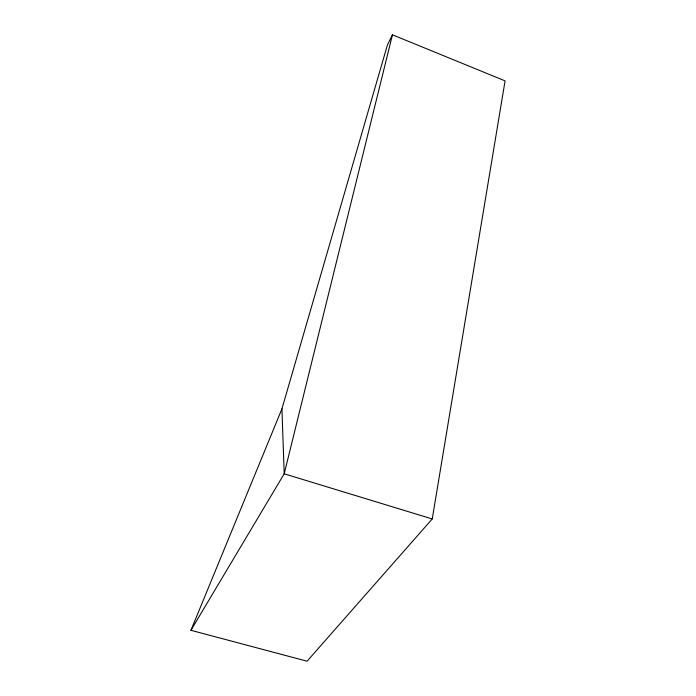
<?xml version="1.0" encoding="UTF-8"?>
<svg xmlns="http://www.w3.org/2000/svg" width="696" height="696" viewBox="0 0 696 696"><rect width="100%" height="100%" fill="white"/><g stroke="black" fill="none" stroke-linecap="round" stroke-linejoin="round"><path stroke-width="1.04" d="M432.233 518.955L505.078 80.875L392.448 34.8L387.394 45.075L281.932 408.865L190.921 630.306L307.075 661.2L432.233 518.955L284.203 473.802L281.932 408.865M392.448 34.8L284.203 473.802L190.921 630.306"/></g></svg>
